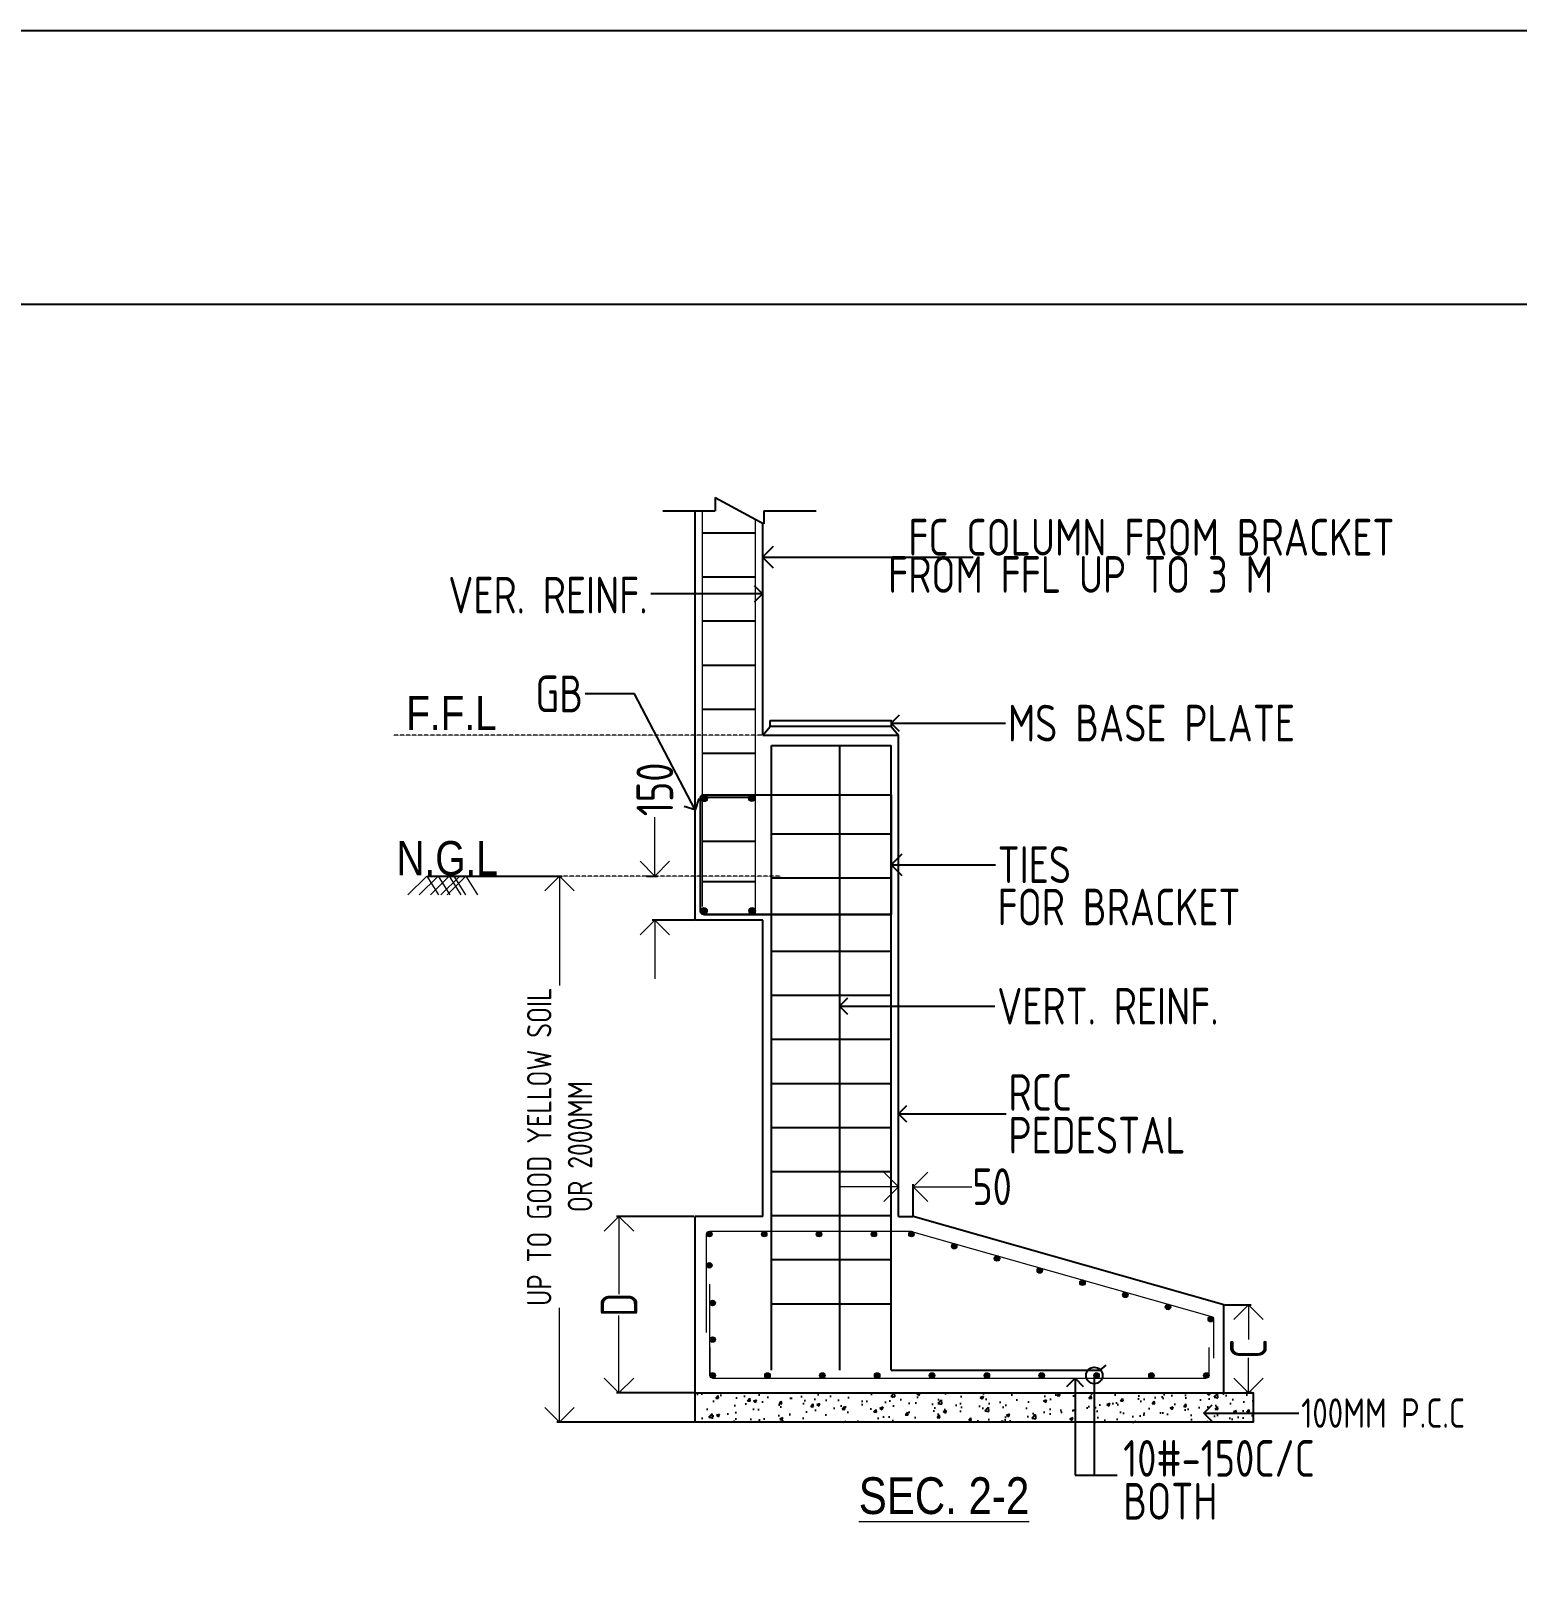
# Model space of a CAD drawing. Header units: millimetres. Extents: x 3470347 to 5996549, y -3470518 to 17149644.
# Drawn here: x 4280713 to 4290837, y 7074931 to 7085440 of the extents above; entities that cross this region are included whole.
import ezdxf
from ezdxf.enums import TextEntityAlignment as Align

# ---------------------------------------------------------------- set-up
doc = ezdxf.new("R2010")
doc.units = ezdxf.units.MM
doc.header["$MEASUREMENT"] = 0
doc.header["$PDMODE"] = 35
doc.header["$PDSIZE"] = -5
doc.linetypes.add('HIDDEN', pattern=[0.375, 0.25, -0.125])
doc.layers.get('0').update_dxf_attribs({"linetype": 'CONTINUOUS', "lineweight": 25})
doc.layers.get('DEFPOINTS').update_dxf_attribs({"linetype": 'CONTINUOUS', "lineweight": 25})
for name, color, linetype, lineweight in [('PV_TEXT_ROMANS', 7, 'CONTINUOUS', 0), ('rDIMension', 1, 'CONTINUOUS', 18), ('rPCC DASH', 9, 'HIDDEN', 15), ('rRCC 1', 3, 'CONTINUOUS', 25), ('rRCC 2', 40, 'CONTINUOUS', 15), ('rREINF 1', 1, 'CONTINUOUS', 25), ('SHEET', 7, 'CONTINUOUS', 15), ('TEXT3', 7, 'CONTINUOUS', 30)]:
    doc.layers.add(name, color=color, linetype=linetype, lineweight=lineweight)
doc.layers.add('S&T_HATCH', color=7, linetype='CONTINUOUS')
doc.styles.add('DIM', font='geniso.shx', dxfattribs={"width": 0.85})
doc.styles.add('J.P', font='ARIALN.TTF')
doc.styles.add('ROMANS', font='', dxfattribs={"width": 0.8})
doc.styles.get('ROMANS').set_extended_font_data('AR CENA')
doc.dimstyles.new('ST-150', dxfattribs={"dimscale": 75, "dimtxt": 3, "dimasz": 2, "dimexe": 0.18, "dimexo": 0.0625, "dimgap": 0.2, "dimtad": 0, "dimdec": 0, "dimlfac": 2, "dimzin": 0, "dimdsep": 46, "dimtxsty": 'DIM', "dimblk": 'OPEN90', "dimcen": 0.09, "dimclrd": 256, "dimclrt": 7, "dimadec": 0, "dimazin": 0, "dimtfac": 1, "dimtdec": 0, "dimtofl": 0, "dimtmove": 0, "dimatfit": 3, "dimldrblk": 'OPEN90', "dimfxl": 1, "dimtolj": 1, "dimtzin": 0, "dimlwd": -1, "dimarcsym": 0})
doc.dimstyles.new('ST-50', dxfattribs={"dimscale": 100, "dimtxt": 2.5, "dimasz": 2, "dimexe": 0.18, "dimexo": 0.0625, "dimgap": 0.2, "dimtad": 0, "dimdec": 0, "dimlfac": 0.5, "dimzin": 0, "dimdsep": 46, "dimtxsty": 'DIM', "dimblk": 'OPEN90', "dimcen": 0.09, "dimclrd": 256, "dimclrt": 7, "dimadec": 0, "dimazin": 0, "dimtfac": 1, "dimtdec": 0, "dimtofl": 0, "dimtmove": 0, "dimatfit": 3, "dimldrblk": 'OPEN90', "dimfxl": 1, "dimtolj": 1, "dimtzin": 0, "dimlwd": -1, "dimarcsym": 0})

# ---------------------------------------------------------------- blocks, each defined once
blk = doc.blocks.new('_Open90')
at = {"color": 0, "linetype": 'ByBlock', "lineweight": -2}
for p, q in [((0, 0), (-1, 0)), ((-0.5, 0.5), (0, 0)), ((0, 0), (-0.5, -0.5))]:
    blk.add_line(p, q, dxfattribs=at)
blk = doc.blocks.new('*D200')
at = {"layer": 'DEFPOINTS', "color": 0}
for p in [(4283409.047525765, 7079684.863512875), (4284314.564308077, 7079684.863512875), (4285238.146613741, 7075965.501295066)]:
    blk.add_point(p, dxfattribs=at)
at = {"layer": 'rDIMension', "color": 0, "lineweight": -2}
for p, q in [((4283415.297525765, 7079684.863512875), (4284332.564308077, 7079684.863512875)), ((4285231.896613741, 7075965.501295066), (4284296.564308077, 7075965.501295066))]:
    blk.add_line(p, q, dxfattribs=at)
at = {"layer": 'rDIMension'}
for p, q in [((4284314.564308077, 7079484.863512875), (4284314.564308077, 7078938.589959422)), ((4284314.564308077, 7076165.501295066), (4284314.564308077, 7076745.245859422))]:
    blk.add_line(p, q, dxfattribs=at)
at = {"layer": 'rDIMension', "xscale": 200, "yscale": 200, "zscale": 200}
for p, rotation in [((4284314.564308077, 7079684.863512875), 90), ((4284314.564308077, 7075965.501295066), 270)]:
    blk.add_blockref('_Open90', p, dxfattribs=dict(at, rotation=rotation))
at = {"layer": 'rDIMension', "color": 7, "insert": (4284314.564308077, 7077841.917909422), "char_height": 250, "attachment_point": 5, "rotation": 90, "style": 'DIM'}
blk.add_mtext('\\A1;{\\H0.66667x;UP TO GOOD YELLOW SOIL\\POR 2000MM}', dxfattribs=at)
blk = doc.blocks.new('*D201')
at = {"layer": 'DEFPOINTS', "color": 0}
for p in [(4284900.71437284, 7079684.863512875), (4284962.993995175, 7079384.863512874), (4285238.146613741, 7079384.863512874)]:
    blk.add_point(p, dxfattribs=at)
at = {"layer": 'rDIMension'}
for p, q in [((4284962.993995175, 7079884.863512875), (4284962.993995175, 7080084.863512875)), ((4284962.993995175, 7079184.863512874), (4284962.993995175, 7078984.863512874))]:
    blk.add_line(p, q, dxfattribs=at)
at = {"layer": 'rDIMension', "color": 0, "lineweight": -2}
for p, q in [((4284906.96437284, 7079684.863512875), (4284980.993995175, 7079684.863512875)), ((4285231.896613741, 7079384.863512874), (4284944.993995175, 7079384.863512874))]:
    blk.add_line(p, q, dxfattribs=at)
at = {"layer": 'rDIMension', "xscale": 200, "yscale": 200, "zscale": 200}
for p, rotation in [((4284962.993995175, 7079684.863512875), 270), ((4284962.993995175, 7079384.863512874), 90)]:
    blk.add_blockref('_Open90', p, dxfattribs=dict(at, rotation=rotation))
at = {"layer": 'rDIMension', "color": 7, "insert": (4284962.993995175, 7080274.947174292), "char_height": 250, "attachment_point": 5, "rotation": 90, "style": 'DIM'}
blk.add_mtext('\\A1;150', dxfattribs=at)
blk = doc.blocks.new('*D202')
at = {"layer": 'DEFPOINTS', "color": 0}
for p in [(4288838.146613741, 7076765.501295066), (4289006.829701857, 7076765.501295066), (4289038.146613741, 7076165.501295066)]:
    blk.add_point(p, dxfattribs=at)
at = {"layer": 'rDIMension', "color": 0, "lineweight": -2}
for p, q in [((4288844.396613741, 7076765.501295066), (4289024.829701857, 7076765.501295066)), ((4289031.896613741, 7076165.501295066), (4288988.829701857, 7076165.501295066))]:
    blk.add_line(p, q, dxfattribs=at)
at = {"layer": 'rDIMension'}
for p, q in [((4289006.829701857, 7076565.501295066), (4289006.829701857, 7076528.001295066)), ((4289006.829701857, 7076365.501295066), (4289006.829701857, 7076403.001295066))]:
    blk.add_line(p, q, dxfattribs=at)
at = {"layer": 'rDIMension', "xscale": 200, "yscale": 200, "zscale": 200}
for p, rotation in [((4289006.829701857, 7076765.501295066), 90), ((4289006.829701857, 7076165.501295066), 270)]:
    blk.add_blockref('_Open90', p, dxfattribs=dict(at, rotation=rotation))
at = {"layer": 'rDIMension', "color": 7, "insert": (4289006.829701857, 7076465.501295066), "char_height": 250, "attachment_point": 5, "rotation": 90, "style": 'DIM'}
blk.add_mtext('\\A1;C', dxfattribs=at)
blk = doc.blocks.new('*D203')
at = {"layer": 'DEFPOINTS', "color": 0}
for p in [(4284718.939098313, 7077365.501295066), (4285238.146613741, 7077365.501295066), (4285238.146613741, 7076165.501295066)]:
    blk.add_point(p, dxfattribs=at)
at = {"layer": 'rDIMension', "color": 0, "lineweight": -2}
for p, q in [((4285231.896613741, 7077365.501295066), (4284700.939098313, 7077365.501295066)), ((4285231.896613741, 7076165.501295066), (4284700.939098313, 7076165.501295066))]:
    blk.add_line(p, q, dxfattribs=at)
at = {"layer": 'rDIMension'}
for p, q in [((4284718.939098313, 7077165.501295066), (4284718.939098313, 7076838.626295066)), ((4284718.939098313, 7076365.501295066), (4284718.939098313, 7076692.376295066))]:
    blk.add_line(p, q, dxfattribs=at)
at = {"layer": 'rDIMension', "xscale": 200, "yscale": 200, "zscale": 200}
for p, rotation in [((4284718.939098313, 7077365.501295066), 90), ((4284718.939098313, 7076165.501295066), 270)]:
    blk.add_blockref('_Open90', p, dxfattribs=dict(at, rotation=rotation))
at = {"layer": 'rDIMension', "color": 7, "insert": (4284718.939098313, 7076765.501295066), "char_height": 250, "attachment_point": 5, "rotation": 90, "style": 'DIM'}
blk.add_mtext('\\A1;D', dxfattribs=at)
blk = doc.blocks.new('*D206')
at = {"layer": 'DEFPOINTS', "color": 0}
for p in [(4286723.146613741, 7077569.311266204), (4286623.146613741, 7077365.501295071), (4286723.146613741, 7077365.501295071)]:
    blk.add_point(p, dxfattribs=at)
at = {"layer": 'rDIMension'}
for p, q in [((4286423.146613741, 7077569.311266204), (4286223.146613741, 7077569.311266204)), ((4286923.146613741, 7077569.311266204), (4287123.146613741, 7077569.311266204))]:
    blk.add_line(p, q, dxfattribs=at)
at = {"layer": 'rDIMension', "color": 0, "lineweight": -2}
for p, q in [((4286623.146613741, 7077371.751295071), (4286623.146613741, 7077587.311266204)), ((4286723.146613741, 7077371.751295071), (4286723.146613741, 7077587.311266204))]:
    blk.add_line(p, q, dxfattribs=at)
at = {"layer": 'rDIMension', "xscale": 200, "yscale": 200, "zscale": 200}
blk.add_blockref('_Open90', (4286623.146613741, 7077569.311266204), dxfattribs=at)
at = {"layer": 'rDIMension', "xscale": 200, "yscale": 200, "zscale": 200, "rotation": 180}
blk.add_blockref('_Open90', (4286723.146613741, 7077569.311266204), dxfattribs=at)
at = {"layer": 'rDIMension', "color": 7, "insert": (4287260.105275159, 7077569.311266204), "char_height": 250, "attachment_point": 5, "style": 'DIM'}
blk.add_mtext('\\A1;50', dxfattribs=at)

msp = doc.modelspace()

# ---------------------------------------------------------------- hatches: boundary and pattern name
at = {"layer": 'rRCC 2'}
h = msp.add_hatch(color=256, dxfattribs=at)
h.dxf.hatch_style = 1
h.paths.add_polyline_path([(4285276.706793271, 7080212.135369164, -1), (4285321.891543306, 7080212.048894053, -1)])
h = msp.add_hatch(color=256, dxfattribs=at)
h.dxf.hatch_style = 1
h.paths.add_polyline_path([(4285601.346917563, 7080215.049530122, -1), (4285646.531667598, 7080214.963055013, -1)])
h = msp.add_hatch(color=256, dxfattribs=at)
h.dxf.hatch_style = 1
h.paths.add_polyline_path([(4285275.256833009, 7079447.929867784, -1), (4285320.441583045, 7079447.843392673, -1)])
h = msp.add_hatch(color=256, dxfattribs=at)
h.dxf.hatch_style = 1
h.paths.add_polyline_path([(4285603.774379128, 7079447.37034888, -1), (4285648.959129162, 7079447.283873769, -1)])
h = msp.add_hatch(color=256, dxfattribs=at)
h.dxf.hatch_style = 1
edge = h.paths.add_edge_path()
edge.add_arc((4285334.511919309, 7077246.800515126), 18.70077993899758, 0, 360)
h = msp.add_hatch(color=256, dxfattribs=at)
h.dxf.hatch_style = 1
edge = h.paths.add_edge_path()
edge.add_arc((4285708.133968212, 7077246.800515126), 18.70077993899758, 0, 360)
h = msp.add_hatch(color=256, dxfattribs=at)
h.dxf.hatch_style = 1
edge = h.paths.add_edge_path()
edge.add_arc((4286081.756017114, 7077246.800515126), 18.70077993899758, 0, 360)
h = msp.add_hatch(color=256, dxfattribs=at)
h.dxf.hatch_style = 1
edge = h.paths.add_edge_path()
edge.add_arc((4286455.378066016, 7077246.800515126), 18.70077993899758, 0, 360)
h = msp.add_hatch(color=256, dxfattribs=at)
h.dxf.hatch_style = 1
edge = h.paths.add_edge_path()
edge.add_arc((4286711.104602685, 7077246.800515126), 18.70077993899758, 0, 360)
h = msp.add_hatch(color=256, dxfattribs=at)
h.dxf.hatch_style = 1
edge = h.paths.add_edge_path()
edge.add_arc((4287002.434862086, 7077163.966900625), 18.70077993899758, 0, 360)
h = msp.add_hatch(color=256, dxfattribs=at)
h.dxf.hatch_style = 1
edge = h.paths.add_edge_path()
edge.add_arc((4287293.765121486, 7077081.133286124), 18.70077993899758, 0, 360)
h = msp.add_hatch(color=256, dxfattribs=at)
h.dxf.hatch_style = 1
edge = h.paths.add_edge_path()
edge.add_arc((4285334.251433973, 7077034.205207355), 18.70077993899758, 0, 360)
h = msp.add_hatch(color=256, dxfattribs=at)
h.dxf.hatch_style = 1
edge = h.paths.add_edge_path()
edge.add_arc((4287585.095380886, 7076998.299671622), 18.70077993899758, 0, 360)
h = msp.add_hatch(color=256, dxfattribs=at)
h.dxf.hatch_style = 1
edge = h.paths.add_edge_path()
edge.add_arc((4287876.425640285, 7076915.46605712), 18.70077993899758, 0, 360)
h = msp.add_hatch(color=256, dxfattribs=at)
h.dxf.hatch_style = 1
edge = h.paths.add_edge_path()
edge.add_arc((4285356.84739368, 7076777.457440931), 18.70077993899758, 0, 360)
h = msp.add_hatch(color=256, dxfattribs=at)
h.dxf.hatch_style = 1
edge = h.paths.add_edge_path()
edge.add_arc((4288167.755899685, 7076832.632442618), 18.70077993899758, 0, 360)
h = msp.add_hatch(color=256, dxfattribs=at)
h.dxf.hatch_style = 1
edge = h.paths.add_edge_path()
edge.add_arc((4288459.086159085, 7076749.798828117), 18.70077993899758, 0, 360)
h = msp.add_hatch(color=256, dxfattribs=at)
h.dxf.hatch_style = 1
edge = h.paths.add_edge_path()
edge.add_arc((4288750.416418485, 7076666.965213615), 18.70077993899758, 0, 360)
h = msp.add_hatch(color=256, dxfattribs=at)
h.dxf.hatch_style = 1
edge = h.paths.add_edge_path()
edge.add_arc((4285356.84739368, 7076528.35737713), 18.70077993899758, 0, 360)
h = msp.add_hatch(color=256, dxfattribs=at)
h.dxf.hatch_style = 1
edge = h.paths.add_edge_path()
edge.add_arc((4285356.84739368, 7076284.202075006), 18.70077993899758, 0, 360)
h = msp.add_hatch(color=256, dxfattribs=at)
h.dxf.hatch_style = 1
edge = h.paths.add_edge_path()
edge.add_arc((4285730.469442584, 7076284.202075006), 18.70077993899758, 0, 360)
h = msp.add_hatch(color=256, dxfattribs=at)
h.dxf.hatch_style = 1
edge = h.paths.add_edge_path()
edge.add_arc((4286104.091491485, 7076284.202075006), 18.70077993899758, 0, 360)
h = msp.add_hatch(color=256, dxfattribs=at)
h.dxf.hatch_style = 1
edge = h.paths.add_edge_path()
edge.add_arc((4286477.713540388, 7076284.202075006), 18.70077993899758, 0, 360)
h = msp.add_hatch(color=256, dxfattribs=at)
h.dxf.hatch_style = 1
edge = h.paths.add_edge_path()
edge.add_arc((4286851.335589291, 7076284.202075006), 18.70077993899758, 0, 360)
h = msp.add_hatch(color=256, dxfattribs=at)
h.dxf.hatch_style = 1
edge = h.paths.add_edge_path()
edge.add_arc((4287224.957638193, 7076284.202075005), 18.70077993899758, 0, 360)
h = msp.add_hatch(color=256, dxfattribs=at)
h.dxf.hatch_style = 1
edge = h.paths.add_edge_path()
edge.add_arc((4287598.579687095, 7076284.202075005), 18.70077993899758, 0, 360)
h = msp.add_hatch(color=256, dxfattribs=at)
h.dxf.hatch_style = 1
edge = h.paths.add_edge_path()
edge.add_arc((4287972.201735998, 7076284.202075005), 18.70077993899758, 0, 360)
h = msp.add_hatch(color=256, dxfattribs=at)
h.dxf.hatch_style = 1
edge = h.paths.add_edge_path()
edge.add_arc((4288345.823784901, 7076284.202075005), 18.70077993899758, 0, 360)
h = msp.add_hatch(color=256, dxfattribs=at)
h.dxf.hatch_style = 1
edge = h.paths.add_edge_path()
edge.add_arc((4288719.445833802, 7076284.202075005), 18.70077993899758, 0, 360)
h = msp.add_hatch(color=256, dxfattribs=at)
h.dxf.hatch_style = 1
edge = h.paths.add_edge_path()
edge.add_arc((4288719.445833802, 7076284.202075005), 18.70077993899758, 0, 360)
at = {"layer": 'S&T_HATCH', "linetype": 'ByBlock', "transparency": 33554559}
h = msp.add_hatch(dxfattribs=at)
h.set_pattern_fill('AR-CONC', color=256, scale=30)
h.set_pattern_definition([(49.99999999999999, (1903795.474446826, 9108129.865197847), (215.178054780226, -18.82564049477853), [22.5, -247.5]), (355, (1903795.474446826, 9108129.865197847), (-41.6254000839, 225.6576401100035), [18, -198]), (100.45144446, (1903813.405951126, 9108128.296394646), (173.5526540181336, 206.8319972905888), [19.12205759999989, -210.3426335999991]), (46.18420000000001, (1903795.474446826, 9108189.865197847), (320.1723992014717, -49.65578423792296), [33.75, -371.25]), (96.63563549, (1903822.155470326, 9108185.727205748), (280.3985837022685, 292.2355802323651), [28.6831026, -315.5141279999999]), (351.1841639899999, (1903795.474446826, 9108189.865197847), (280.3985835164319, 292.2355800809971), [27, -297.0000003]), (21, (1903825.474446826, 9108174.865197847), (179.0721156355385, -120.7856671996016), [22.5, -247.5]), (326.0000000000001, (1903825.474446826, 9108174.865197847), (72.99459957647451, 217.5450135140559), [18, -198]), (71.45144474, (1903840.397123026, 9108164.799725648), (252.0667130189913, 96.75934584190615), [19.122057, -210.3426336]), (37.50000000000001, (1903795.474446826, 9108129.865197847), (3.647956595187201, 99.86815614939344), [0, -195.6, 0, -201, 0, -198.75]), (7.499999999999999, (1903795.474446826, 9108129.865197847), (78.92086123264458, 118.3235135647081), [0, -114.6, 0, -191.1, 0, -75.75]), (327.5, (1903728.574446826, 9108129.865197847), (160.1467308517227, -6.766461520313927), [0, -75, 0, -234, 0, -310.5]), (317.5, (1903698.574446826, 9108129.865197847), (174.9558508027159, 30.03149469969532), [0, -97.5, 0, -155.4, 0, -220.5])])
h.paths.add_polyline_path([(4289038.146613741, 7076165.501295066), (4285238.146613741, 7076165.501295066), (4285238.146613741, 7075965.501295066), (4289038.146613741, 7075965.501295066)])

# ---------------------------------------------------------------- linework, layer by layer
at = {"color": 192, "lineweight": 25, "elevation": -6.651888002746348e-07}
msp.add_lwpolyline([(4235738.635155628, 7016156.841838282), (4333724.362778393, 7016156.841838282), (4333724.362778393, 7085439.750240982), (4235738.635155628, 7085439.750240982)], close=True, dxfattribs=at)
at = {"color": 3, "linetype": 'ByBlock'}
msp.add_lwpolyline([(4285238.146613741, 7075965.501295066), (4285238.146613741, 7077365.501295066)], dxfattribs=at)
at = {"layer": 'rPCC DASH'}
for p, q in [((4285823.146613743, 7080644.863512875), (4283179.948867077, 7080644.863512875)), ((4285823.146613743, 7079684.863512875), (4283552.71241964, 7079684.863512875))]:
    msp.add_line(p, q, dxfattribs=at)
at = {"layer": 'rRCC 1'}
for p, q in [((4285374.447680535, 7082262.555120016), (4285705.340041539, 7082082.409482342)), ((4285374.447680535, 7082262.555120016), (4285374.447680535, 7082172.482301179)), ((4285017.393861034, 7082172.482301179), (4285374.447680535, 7082172.482301179)), ((4285238.146613741, 7079384.863512875), (4285238.146613741, 7082172.482301179)), ((4285705.340041539, 7082172.482301179), (4286062.39386104, 7082172.482301179)), ((4285705.340041539, 7082172.482301179), (4285705.340041539, 7082082.409482342)), ((4285698.146613741, 7080644.863512875), (4285698.146613741, 7082086.325754793)), ((4285698.146613741, 7080644.863512875), (4286623.146613743, 7080644.863512875)), ((4286623.146613743, 7077365.501295066), (4286623.146613743, 7080644.863512875)), ((4285238.146613741, 7079384.863512875), (4285238.146613741, 7079684.863512875)), ((4285698.146613741, 7077365.501295066), (4285698.146613741, 7079384.863512875)), ((4285698.146613741, 7077365.501295066), (4285238.146613741, 7077365.501295066)), ((4286623.146613743, 7077365.501295066), (4286723.146613743, 7077365.501295066)), ((4288838.146613741, 7076765.501295066), (4286723.146613743, 7077365.501295066)), ((4288838.146613741, 7076165.501295066), (4288838.146613741, 7076765.501295066))]:
    msp.add_line(p, q, dxfattribs=at)
at = {"layer": 'rRCC 1', "color": 2}
for p, q in [((4285288.146613741, 7082021.443908367), (4285648.146613741, 7082021.443908367)), ((4285288.146613741, 7081721.443908367), (4285648.146613741, 7081721.443908367)), ((4285288.146613741, 7081421.443908367), (4285648.146613741, 7081421.443908367)), ((4285288.146613741, 7081121.443908367), (4285648.146613741, 7081121.443908367)), ((4285288.146613741, 7080821.443908367), (4285648.146613741, 7080821.443908367)), ((4285758.839644736, 7076319.376061087), (4285758.839644736, 7080572.873174941)), ((4285758.839644736, 7080572.873174941), (4286573.146613743, 7080572.873174941)), ((4285758.839644736, 7076319.376061087), (4285758.839644736, 7080572.873174941)), ((4286223.146613743, 7076319.376061087), (4286223.146613743, 7080572.873174941)), ((4286223.146613744, 7076319.376061087), (4286223.146613744, 7080572.873174941)), ((4286573.146613743, 7076319.376061087), (4286573.146613743, 7080572.873174941)), ((4285288.146613741, 7080521.443908367), (4285648.146613741, 7080521.443908367)), ((4285288.146613741, 7080221.443908367), (4285648.146613742, 7080221.443908367)), ((4285758.839644736, 7079972.873174941), (4286573.146613743, 7079972.873174941)), ((4285288.146613741, 7079921.443908367), (4285648.146613741, 7079921.443908367)), ((4285288.146613741, 7079647.832234249), (4285648.146613741, 7079647.832234249)), ((4285758.839644736, 7079672.873174941), (4286573.146613743, 7079672.873174941)), ((4285296.204927268, 7079423.606328955), (4286573.146613743, 7079422.610793523)), ((4285758.839644736, 7079172.873174941), (4286573.146613743, 7079172.873174941)), ((4285758.839644736, 7078872.873174941), (4286573.146613743, 7078872.873174941)), ((4285758.839644736, 7078572.873174941), (4286573.146613743, 7078572.873174941)), ((4285758.839644736, 7078272.873174941), (4286573.146613743, 7078272.873174941)), ((4285758.839644736, 7077972.873174941), (4286573.146613743, 7077972.873174941)), ((4285758.839644736, 7077672.873174941), (4286573.146613743, 7077672.873174941)), ((4285758.839644736, 7077372.873174941), (4286573.146613743, 7077372.873174941)), ((4285758.839644736, 7077072.873174941), (4286573.146613743, 7077072.873174941)), ((4285758.839644736, 7076772.873174941), (4286573.146613743, 7076772.873174941)), ((4286573.146613743, 7076319.376061087), (4287996.30661373, 7076319.376061087)), ((4287996.30661373, 7076319.376061087), (4288036.427379793, 7076353.376645077))]:
    msp.add_line(p, q, dxfattribs=at)
at = {"layer": 'rRCC 1', "color": 0}
for p, q in [((4285698.146613741, 7080644.863512875), (4285748.146613741, 7080702.445792574)), ((4286573.146613743, 7080702.445792574), (4286623.146613743, 7080644.863512875))]:
    msp.add_line(p, q, dxfattribs=at)
msp.add_lwpolyline([(4285748.146613741, 7080743.278268624), (4286573.146613743, 7080743.278268624), (4286573.146613743, 7080702.445792574), (4285748.146613741, 7080702.445792574)], close=True, dxfattribs=at)
at = {"layer": 'rRCC 1'}
for points in [[(4285698.146613741, 7079384.863512875), (4285238.146613741, 7079384.863512875), (4285238.146613741, 7080284.863512875)], [(4285823.146613743, 7079423.237662623), (4285823.146613743, 7079423.214650303)]]:
    msp.add_lwpolyline(points, dxfattribs=at)
at = {"layer": 'rRCC 1', "color": 2}
msp.add_lwpolyline([(4285294.272240589, 7080238.453526447), (4286573.146613743, 7080238.453526447), (4286573.146613743, 7079422.610793523), (4285294.256648097, 7079423.607847881, -0.4139852340272943), (4285274.272240589, 7079443.607841803), (4285274.272240589, 7080218.453526447, -0.414213562373095)], format="xyb", close=True, dxfattribs=at)
at = {"layer": 'rRCC 1'}
msp.add_lwpolyline([(4285238.146613741, 7076165.501295066), (4289038.146613741, 7076165.501295066), (4289038.146613741, 7075965.501295066), (4285238.146613741, 7075965.501295066)], close=True, dxfattribs=at)
at = {"layer": 'rRCC 2'}
for p, q in [((4285288.146613741, 7079478.025019059), (4285288.146613741, 7082172.482301179)), ((4285648.146613741, 7079478.025019059), (4285648.146613741, 7082113.546938915)), ((4285648.146613742, 7079423.331946481), (4285648.146613741, 7082113.546938915)), ((4283409.047525765, 7079684.863512875), (4283281.168211617, 7079556.806627782)), ((4283486.140722623, 7079684.863512875), (4283358.261408474, 7079556.806627782)), ((4283409.047525765, 7079684.863512875), (4283488.857592996, 7079556.806627782)), ((4283561.985887157, 7079684.863512875), (4283434.106573006, 7079556.806627782)), ((4283486.140722623, 7079684.863512875), (4283565.950789854, 7079556.806627782)), ((4283634.219758149, 7079684.863512875), (4283506.340444, 7079556.806627782)), ((4283676.369138516, 7079684.863512875), (4283548.489824368, 7079556.806627782)), ((4283561.985887157, 7079684.863512875), (4283641.795954386, 7079556.806627782)), ((4283594.205410322, 7079684.863512875), (4283674.015477551, 7079556.806627782)), ((4283676.369138516, 7079684.863512875), (4283756.179205747, 7079556.806627782))]:
    msp.add_line(p, q, dxfattribs=at)
msp.add_lwpolyline([(4285315.550654034, 7076575.609804654), (4285315.550654034, 7077246.540029792, -0.4142135623443229), (4285334.511919308, 7077265.501295066), (4286706.599163592, 7077265.501295066, -0.06921653228741868), (4286711.774040906, 7077264.781472322), (4288754.934715385, 7076685.161422824, -0.335381499519169), (4288768.721103346, 7076666.919980293), (4288768.721103346, 7076402.61916809)], format="xyb", dxfattribs=at)
for points in [[(4285338.146613741, 7076284.202075006), (4285338.146613741, 7076905.085221792)], [(4285338.146613741, 7076475.501295066), (4285338.146613741, 7076284.202075006)], [(4288738.146613741, 7076284.202075005), (4288738.146613741, 7076475.501295066)], [(4285356.84739368, 7076265.501295066), (4288719.445833802, 7076265.501295066)]]:
    msp.add_lwpolyline(points, dxfattribs=at)
for centre, radius in [((4285299.299168289, 7080212.092131609), 22.59241639155215), ((4285299.299168289, 7080212.092131609), 22.59241639155215), ((4285623.93929258, 7080215.006292567), 22.59241639155215), ((4285623.93929258, 7080215.006292567), 22.59241639155215), ((4285297.849208027, 7079447.886630228), 22.59241639155215), ((4285297.849208027, 7079447.886630228), 22.59241639155215), ((4285626.366754144, 7079447.327111324), 22.59241639155215), ((4285626.366754144, 7079447.327111324), 22.59241639155215), ((4285334.511919309, 7077246.800515126), 18.70077993899758), ((4285334.511919309, 7077246.800515126), 18.70077993899758), ((4285708.133968212, 7077246.800515126), 18.70077993899758), ((4285708.133968212, 7077246.800515126), 18.70077993899758), ((4286081.756017114, 7077246.800515126), 18.70077993899758), ((4286081.756017114, 7077246.800515126), 18.70077993899758), ((4286455.378066016, 7077246.800515126), 18.70077993899758), ((4286455.378066016, 7077246.800515126), 18.70077993899758), ((4286711.104602685, 7077246.800515126), 18.70077993899758), ((4286711.104602685, 7077246.800515126), 18.70077993899758), ((4287002.434862086, 7077163.966900625, -1.085810369181593e-07), 18.70077993899758), ((4287002.434862086, 7077163.966900625, -1.085810369181593e-07), 18.70077993899758), ((4287293.765121486, 7077081.133286124, -2.171620738363187e-07), 18.70077993899758), ((4287293.765121486, 7077081.133286124, -2.171620738363187e-07), 18.70077993899758), ((4285334.251433973, 7077034.205207355), 18.70077993899758), ((4285334.251433973, 7077034.205207355), 18.70077993899758), ((4287585.095380886, 7076998.299671622, -3.25743110754478e-07), 18.70077993899758), ((4287585.095380886, 7076998.299671622, -3.25743110754478e-07), 18.70077993899758), ((4287876.425640285, 7076915.46605712, -4.343241476726374e-07), 18.70077993899758), ((4287876.425640285, 7076915.46605712, -4.343241476726374e-07), 18.70077993899758), ((4285356.84739368, 7076777.457440931), 18.70077993899758), ((4285356.84739368, 7076777.457440931), 18.70077993899758), ((4288167.755899685, 7076832.632442618, -5.429051845907968e-07), 18.70077993899758), ((4288167.755899685, 7076832.632442618, -5.429051845907968e-07), 18.70077993899758), ((4288459.086159085, 7076749.798828117, -6.514862215089561e-07), 18.70077993899758), ((4288459.086159085, 7076749.798828117, -6.514862215089561e-07), 18.70077993899758), ((4288750.416418485, 7076666.965213615, -7.600672584271155e-07), 18.70077993899758), ((4288750.416418485, 7076666.965213615, -7.600672584271155e-07), 18.70077993899758), ((4285356.84739368, 7076528.35737713), 18.70077993899758), ((4285356.84739368, 7076528.35737713), 18.70077993899758), ((4285356.84739368, 7076284.202075006), 18.70077993899758), ((4285356.84739368, 7076284.202075006), 18.70077993899758), ((4285730.469442584, 7076284.202075006), 18.70077993899758), ((4285730.469442584, 7076284.202075006), 18.70077993899758), ((4286104.091491485, 7076284.202075006), 18.70077993899758), ((4286104.091491485, 7076284.202075006), 18.70077993899758), ((4286477.713540388, 7076284.202075006), 18.70077993899758), ((4286477.713540388, 7076284.202075006), 18.70077993899758), ((4286851.335589291, 7076284.202075006), 18.70077993899758), ((4286851.335589291, 7076284.202075006), 18.70077993899758), ((4287224.957638193, 7076284.202075005), 18.70077993899758), ((4287224.957638193, 7076284.202075005), 18.70077993899758), ((4287598.579687095, 7076284.202075005), 18.70077993899758), ((4287598.579687095, 7076284.202075005), 18.70077993899758), ((4287972.201735998, 7076284.202075005), 18.70077993899758), ((4287972.201735998, 7076284.202075005), 18.70077993899758), ((4288345.823784901, 7076284.202075005), 18.70077993899758), ((4288345.823784901, 7076284.202075005), 18.70077993899758), ((4288719.445833802, 7076284.202075005), 18.70077993899758), ((4288719.445833802, 7076284.202075005), 18.70077993899758), ((4288719.445833802, 7076284.202075005), 18.70077993899758), ((4288719.445833802, 7076284.202075005), 18.70077993899758)]:
    msp.add_circle(centre, radius, dxfattribs=at)
at = {"layer": 'SHEET', "color": 220, "lineweight": 25, "elevation": -6.651888002746348e-07}
msp.add_lwpolyline([(4237605.02996652, 7018019.737156271), (4331857.967966025, 7018019.737156271), (4331857.967966025, 7083576.854922984), (4237605.02996652, 7083576.854922984)], close=True, dxfattribs=at)

# ---------------------------------------------------------------- texts
at = {"layer": 'PV_TEXT_ROMANS', "style": 'J.P'}
msp.add_text('%%USEC. 2-2', height=250, rotation=359.9999999999999, dxfattribs=at).set_placement((4286932.966669174, 7075465.621430255), align=Align.MIDDLE)
at = {"layer": 'rDIMension', "color": 7, "style": 'DIM'}
for s, insert, char_height, attachment_point in [('\\A1;VER. REINF. ', (4284913.29891566, 7081597.513172638), 250, 6), ('\\A1;100MM P.C.C', (4289365.9030708, 7076027.891783506), 200, 4)]:
    msp.add_mtext(s, dxfattribs=dict(at, insert=insert, char_height=char_height, attachment_point=attachment_point))
at = {"layer": 'rDIMension', "color": 7, "char_height": 250, "attachment_point": 4, "line_spacing_factor": 0.7, "style": 'DIM'}
for s, insert in [('\\A1;RCC\\PPEDESTAL', (4287372.115609949, 7078065.321239635)), ('\\A1;10#-150C/C\\PBOTH', (4288153.504292615, 7075573.332024304))]:
    msp.add_mtext(s, dxfattribs=dict(at, insert=insert))
at = {"layer": 'rRCC 1', "color": 7, "insert": (4284474.185935142, 7080925.02405706), "char_height": 250, "attachment_point": 6, "style": 'DIM'}
msp.add_mtext('\\A1;GB', dxfattribs=at)
at = {"layer": 'rRCC 2', "color": 7, "char_height": 250, "style": 'DIM'}
for s, insert, attachment_point in [('\\A1;FC COLUMN FROM BRACKET', (4290001.233854318, 7081991.126423353), 6), ('\\A1;FROM FFL UP TO 3 M', (4289173.049552795, 7081738.061895423), 6), ('\\A1;MS BASE PLATE', (4287367.849360336, 7080725.637755164), 4), ('\\A1;TIES ', (4287297.827665238, 7079762.018255407), 4), ('\\A1;FOR BRACKET', (4287297.827665238, 7079473.272725314), 4), ('\\A1;VERT. REINF.', (4287294.927613845, 7078798.382729785), 4)]:
    msp.add_mtext(s, dxfattribs=dict(at, insert=insert, attachment_point=attachment_point))
at = {"layer": 'TEXT3', "style": 'ROMANS', "width": 0.85}
for s, p in [('F.F.L', (4283269.29495693, 7080678.12771596)), ('N.G.L', (4283203.153660949, 7079690.350353162))]:
    msp.add_text(s, height=232.5536011379122, dxfattribs=at).set_placement(p)

# ---------------------------------------------------------------- dimensions: what is measured, and where the dimension line sits
at = {"layer": 'rDIMension'}
dim = msp.add_linear_dim(base=(4284962.993995175, 7079384.863512874), p1=(4284900.71437284, 7079684.863512875), p2=(4285238.146613741, 7079384.863512874), angle=90, dimstyle='ST-50', dxfattribs=at)
dim.commit()
dim.dimension.update_dxf_attribs({"geometry": '*D201', "text_midpoint": (4284962.993995175, 7080274.947174292), "dimtype": 160})
for base, p1, p2, text, picture, middle in [((4284314.564308077, 7079684.863512875), (4285238.146613741, 7075965.501295066), (4283409.047525765, 7079684.863512875), '{\\H0.66667x;UP TO GOOD YELLOW SOIL\\POR 2000MM}', '*D200', (4284314.564308077, 7077841.917909422)), ((4289006.829701857, 7076765.501295066), (4289038.146613741, 7076165.501295066), (4288838.146613741, 7076765.501295066), 'C', '*D202', (4289006.829701857, 7076465.501295066))]:
    dim = msp.add_linear_dim(base=base, p1=p1, p2=p2, angle=90, text=text, dimstyle='ST-50', dxfattribs=at)
    dim.commit()
    dim.dimension.update_dxf_attribs({"geometry": picture, "text_midpoint": middle, "dimtype": 160})
dim = msp.add_linear_dim(base=(4286723.146613741, 7077569.311266204), p1=(4286623.146613741, 7077365.501295071), p2=(4286723.146613741, 7077365.501295071), angle=180, dimstyle='ST-50', dxfattribs=at)
dim.commit()
dim.dimension.update_dxf_attribs({"geometry": '*D206', "text_midpoint": (4287260.105275159, 7077569.311266204)})
dim = msp.add_linear_dim(base=(4284718.939098313, 7077365.501295066), p1=(4285238.146613741, 7076165.501295066), p2=(4285238.146613741, 7077365.501295066), angle=90, text='D', dimstyle='ST-50', dxfattribs=at)
dim.commit()
dim.dimension.update_dxf_attribs({"geometry": '*D203', "text_midpoint": (4284718.939098313, 7076765.501295066)})

# ---------------------------------------------------------------- leaders
at = {"layer": 'rREINF 1'}
msp.add_leader([(4285696.678687122, 7081855.389656715), (4287132.136520444, 7081855.389656715)], dimstyle='ST-150', dxfattribs=at)
for points, override in [([(4285696.971167486, 7081606.236307746), (4284936.846890507, 7081606.236307746)], {"dimasz": 1.5}), ([(4287825.480741888, 7076265.501295067), (4287825.480741888, 7075605.514285748), (4288111.93630938, 7075605.514285748)], {"dimasz": 1.5}), ([(4287956.84739368, 7076284.202075006), (4287956.84739368, 7075605.514285748), (4288111.93630938, 7075605.514285748)], {"dimasz": 1.5, "dimldrblk": 'DotBlank'})]:
    msp.add_leader(points, dimstyle='ST-150', override=override, dxfattribs=at)
at = {"layer": 'rREINF 1', "annotation_type": 0, "has_hookline": 1}
for points, hookline_direction, text_width in [([(4285238.146613741, 7080135.721276389), (4284823.589082748, 7080925.02405706), (4284489.185935142, 7080925.02405706)], 1, 276.25), ([(4286623.146613743, 7078065.321239635), (4287357.115609949, 7078065.321239635)], 0, 1253.75), ([(4288703.450008055, 7076027.891783506), (4289350.9030708, 7076027.891783506)], 0, 1122)]:
    msp.add_leader(points, dimstyle='ST-150', override={"dimasz": 1.5}, dxfattribs=dict(at, hookline_direction=hookline_direction, text_width=text_width))
at = {"layer": 'rREINF 1', "annotation_type": 0, "has_hookline": 1, "hookline_direction": 0, "horizontal_direction": (1, 1.430212185077031e-12, 0)}
for points, text_width in [([(4286573.146613743, 7080725.637755164), (4287352.849360336, 7080725.637755164)], 1976.25), ([(4286221.619237576, 7078798.382729785), (4287279.927613845, 7078798.382729785)], 1530)]:
    msp.add_leader(points, dimstyle='ST-150', override={"dimasz": 1.5}, dxfattribs=dict(at, text_width=text_width))
at = {"layer": 'rREINF 1', "annotation_type": 0, "has_hookline": 1, "hookline_direction": 0, "text_width": 488.5355487179054, "horizontal_direction": (1, 1.430212185077031e-12, 0)}
msp.add_leader([(4286573.21421146, 7079762.018255407), (4287282.827665238, 7079762.018255407)], dimstyle='ST-150', dxfattribs=at)

doc.saveas('drawing.dxf')
